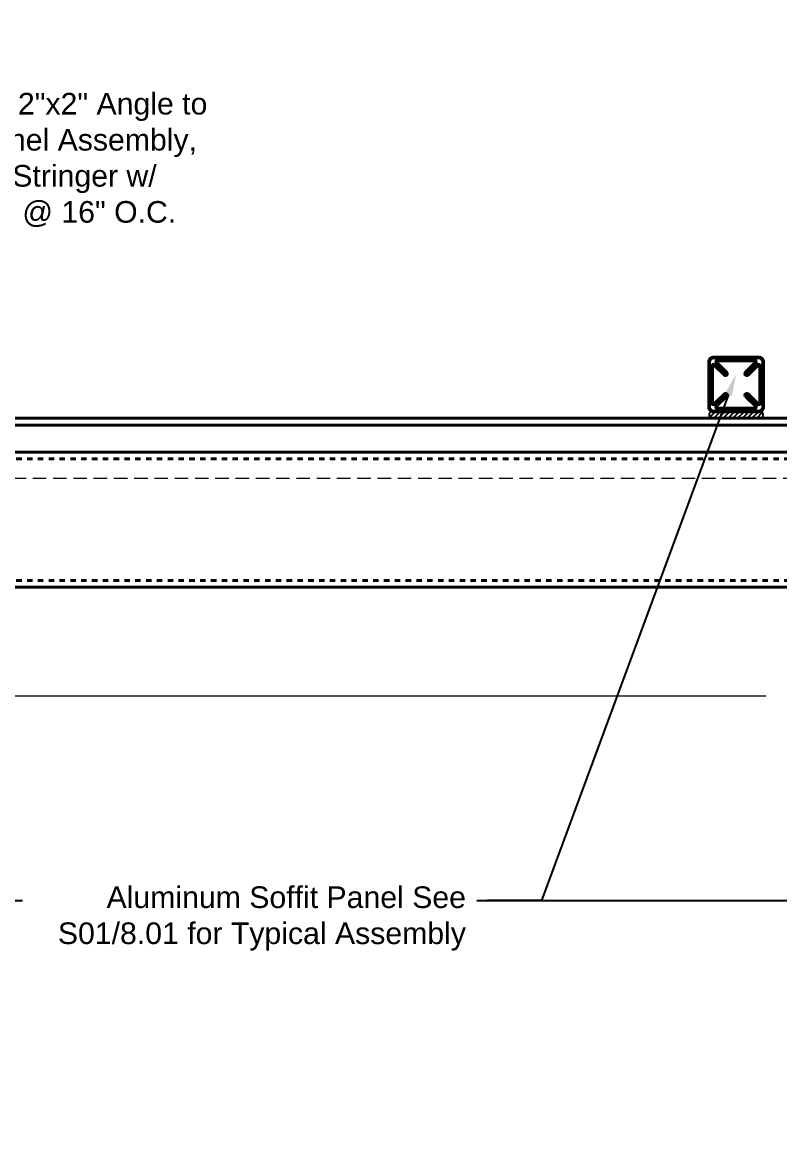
# Model space of a CAD drawing. Header units: inches. Extents: x -301 to 39679, y -468 to 370.
# Drawn here: x 2089.16 to 2103.17, y 8.13 to 28.63 of the extents above; entities that cross this region are included whole.
import ezdxf
from ezdxf import colors
from ezdxf.entities.mleader import LeaderData, LeaderLine
from ezdxf.enums import TextEntityAlignment as Align
from ezdxf.math import Vec2, Vec3

# ---------------------------------------------------------------- set-up
doc = ezdxf.new("R2010")
doc.units = ezdxf.units.IN
doc.header["$MEASUREMENT"] = 0
doc.linetypes.add('DASHED2', pattern=[0.375, 0.25, -0.125])
doc.linetypes.add('HIDDEN2', pattern=[0.1875, 0.125, -0.0625])
doc.layers.get('Defpoints').update_dxf_attribs({"color": 3})
for name, color, linetype, lineweight in [('NSE-By_Others', 252, 'Continuous', 0), ('NSE-Call-Outs', 51, 'Continuous', 13), ('NSE-Dimensions', 51, 'Continuous', 13), ('NSE-Hardware', 111, 'Continuous', 25), ('NSE-Panels 01', 1, 'Continuous', 40), ('NSE-Sealant', 143, 'Continuous', 13), ('NSE-Title', 51, 'Continuous', 9)]:
    doc.layers.add(name, color=color, linetype=linetype, lineweight=lineweight)
doc.layers.add('NSE-Construction', color=86, linetype='Continuous', plot=False)
doc.layers.add('NSE-Detail Border', color=7, linetype='Continuous')
doc.styles.add('004 - NSSM - Standard', font='arial.ttf', dxfattribs={"height": 0.4})
doc.styles.add('008 - NSSM - Standard', font='arial.ttf', dxfattribs={"height": 0.8})
doc.dimstyles.new('004 - NSSM - Standard$0', dxfattribs={"dimtxt": 0.4, "dimasz": 0.4, "dimexe": 0.4, "dimexo": 0.4, "dimgap": 0.4, "dimtad": 0, "dimdec": 4, "dimzin": 3, "dimdsep": 46, "dimlunit": 5, "dimtxsty": '004 - NSSM - Standard', "dimblk": 'OBLIQUE', "dimcen": 0.4, "dimclrd": 256, "dimclre": 256, "dimclrt": 256, "dimazin": 0, "dimtfac": 0.7, "dimtdec": 4, "dimtmove": 1, "dimatfit": 2, "dimfxl": 1, "dimtfill": 1, "dimtfillclr": 11, "dimfrac": 1, "dimtolj": 1, "dimtzin": 0, "dimlwd": 0, "dimlwe": 0, "dimarcsym": 0})

# ---------------------------------------------------------------- blocks, each defined once
blk = doc.blocks.new('*U215')
blk.add_wipeout([(32.6456, 1.1293), (32.6456, 0), (0, 0), (0, 11.3125), (32.6875, 11.3125), (32.6875, 0), (32.6456, 0), (32.6456, 11.2706), (0.0419, 11.2706), (0.0419, 1.1293)])
at = {"layer": 'Defpoints', "style": '008 - NSSM - Standard'}
blk.add_attdef('DETAIL_NUMBER', text='', height=0.2179, dxfattribs=at).set_placement((0.625, 0.5668), align=Align.MIDDLE_CENTER)
at = {"layer": 'NSE-Title', "style": '004 - NSSM - Standard'}
for tag, p in [('DETAIL_DESCRIPTION', (1.1292, 0.6197)), ('ARCH_REF', (2.1968, 0.3884))]:
    blk.add_attdef(tag, p, '', height=0.1341, dxfattribs=at)
blk = doc.blocks.new('*U287')
at = {"layer": 'NSE-Sealant', "linetype": 'ByBlock', "lineweight": -2}
h = blk.add_hatch(dxfattribs=at)
h.set_pattern_fill('ANSI31', color=0, scale=0.5)
h.set_pattern_definition([(45, (-0.80175, 0.5), (-0.0441942, 0.0441942), [])])
edge = h.paths.add_edge_path()
edge.add_arc((0.874, 0.062), 0.0625, 269.4022, 450.5978)
edge.add_line((0.873, 0.125), (0, 0.125))
edge.add_arc((-0.001, 0.062), 0.0625, 89.4022, 270.5978)
edge.add_line((0, 0), (0.873, 0))
at = {"layer": 'NSE-Sealant', "color": 0, "linetype": 'ByBlock', "lineweight": -2}
for p, q in [((0, 0.125), (0.873, 0.125)), ((0.873, 0), (0, 0))]:
    blk.add_line(p, q, dxfattribs=at)
for centre, start, end in [((-0.001, 0.062), 89.4022, 270.5978), ((0.874, 0.062), 269.4022, 90.5978)]:
    blk.add_arc(centre, 0.0625, start, end, dxfattribs=at)
blk = doc.blocks.new('NorthClad Tube Stiffener')
at = {"lineweight": 50}
for points in [[(-0.417, 0.125, -0.414214), (-0.5, 0.208), (-0.5, 1.042, -0.414214), (-0.417, 1.125), (0.417, 1.125, -0.414214), (0.5, 1.042), (0.5, 0.208, -0.414214), (0.417, 0.125)], [(0.177, 0.409), (0.359, 0.227, -0.668179), (0.34, 0.18), (-0.34, 0.18, -0.668179), (-0.359, 0.227), (-0.177, 0.409, 1), (-0.216, 0.448), (-0.398, 0.266, -0.668179), (-0.445, 0.285), (-0.445, 0.965, -0.668179), (-0.398, 0.984), (-0.216, 0.802, 1), (-0.177, 0.841), (-0.359, 1.023, -0.668179), (-0.34, 1.07), (0.34, 1.07, -0.668179), (0.359, 1.023), (0.177, 0.841, 1), (0.216, 0.802), (0.398, 0.984, -0.668179), (0.445, 0.965), (0.445, 0.285, -0.668179), (0.398, 0.266), (0.216, 0.448, 1)]]:
    blk.add_lwpolyline(points, format="xyb", close=True, dxfattribs=at)
at = {"rotation": 180}
blk.add_blockref('*U287', (0.437, 0.125), dxfattribs=at)
blk = doc.blocks.new('_Oblique')
at = {"color": 0, "linetype": 'ByBlock', "lineweight": -2}
blk.add_line((-0.5, -0.5), (0.5, 0.5), dxfattribs=at)
blk = doc.blocks.new('*D340')
at = {"layer": 'Defpoints', "color": 0, "transparency": 16777216}
for p in [(2082.248, 18.181), (2125.653, 18.181), (2125.653, 16.176)]:
    blk.add_point(p, dxfattribs=at)
at = {"layer": 'NSE-Dimensions', "lineweight": 0, "transparency": 16777216}
for p, q in [((2082.248, 17.781), (2082.248, 15.776)), ((2125.653, 17.781), (2125.653, 15.776)), ((2082.248, 16.176), (2102.917, 16.176)), ((2125.653, 16.176), (2104.984, 16.176))]:
    blk.add_line(p, q, dxfattribs=at)
at = {"layer": 'NSE-Dimensions', "lineweight": 0, "transparency": 16777216, "xscale": 0.4, "yscale": 0.4, "zscale": 0.4, "rotation": 180}
blk.add_blockref('_Oblique', (2082.248, 16.176), dxfattribs=at)
at = {"layer": 'NSE-Dimensions', "lineweight": 0, "transparency": 16777216, "xscale": 0.4, "yscale": 0.4, "zscale": 0.4}
blk.add_blockref('_Oblique', (2125.653, 16.176), dxfattribs=at)
at = {"layer": 'NSE-Dimensions', "transparency": 16777216, "insert": (2103.95, 16.176), "char_height": 0.4, "attachment_point": 5, "style": '004 - NSSM - Standard', "bg_fill": 3, "box_fill_scale": 1.25, "bg_fill_color": 256, "bg_fill_true_color": 13158600, "bg_fill_transparency": 0}
blk.add_mtext('\\A1;43{\\H0.7x;\\S3#8;}"', dxfattribs=at)

msp = doc.modelspace()

# ---------------------------------------------------------------- linework, layer by layer
at = {"layer": 'NSE-By_Others', "linetype": 'DASHED2', "extrusion": (3.20393e-20, 1, -1.2238e-14)}
msp.add_line((2079.97817, 20.19798), (2126.52173, 20.19617), dxfattribs=at)
at = {"layer": 'NSE-Construction'}
msp.add_line((2085.34442, 12.39088), (2130.78659, 12.39088), dxfattribs=at)
at = {"layer": 'NSE-Panels 01'}
for p, q in [((2081.05139, 21.30573), (2123.2285, 21.30573)), ((2081.05139, 21.18073), (2123.2285, 21.18073))]:
    msp.add_line(p, q, dxfattribs=at)

# ---------------------------------------------------------------- next in the draw order: leaders
at = {"layer": 'NSE-Call-Outs'}
ml = msp.add_multileader_mtext('Standard', dxfattribs=at)
ml.set_content('Aluminum Soffit Panel See S01/8.01 for Typical Assembly', color=256, style='004 - NSSM - Standard')
ml.set_leader_properties(color=256)
ml.build(insert=Vec2(0, 0))
ml.multileader.update_dxf_attribs({"dogleg_length": 1, "arrow_head_size": 0.4})
ctx = ml.context
ctx.base_point, ctx.char_height, ctx.arrow_head_size, ctx.landing_gap_size, ctx.plane_origin = Vec3(2089.44619, 12.39088), 0.4, 0.4, 0.4, Vec3(2079.76216, 24.84266)
ctx.text_align_type = 2
notes = []
notes.append((ctx, [(0, (1, 1, 0), (2098.76324, 12.39088), (-1, 0), 1, [(0, [(2102.35869, 22.12161)], 0, [])])]))
ctx.mtext.insert, ctx.mtext.width, ctx.mtext.defined_height, ctx.mtext.alignment, ctx.mtext.flow_direction = Vec3(2097.36324, 12.64968), 8, 1.61676, 3, 5
ctx.mtext.has_bg_fill, ctx.mtext.bg_color, ctx.mtext.bg_scale_factor, ctx.mtext.bg_transparency, ctx.mtext.use_window_bg_color = 1, -1027028792, 1.5, 0, 1
for ctx, leaders in notes:
    for number, flags, end, landing, length, lines in leaders:
        leader = LeaderData()
        leader.index, (leader.has_last_leader_line, leader.has_dogleg_vector, leader.attachment_direction) = number, flags
        leader.last_leader_point, leader.dogleg_vector, leader.dogleg_length = Vec3(end), Vec3(landing), length
        for number, points, colour, breaks in lines:
            line = LeaderLine()
            line.index, line.vertices, line.color, line.breaks = number, Vec3.list(points), colors.encode_raw_color(colour), breaks
            leader.lines.append(line)
        ctx.leaders.append(leader)

# ---------------------------------------------------------------- next in the draw order: linework, layer by layer
at = {"layer": 'NSE-Panels 01'}
for p, q in [((2082.24775, 20.68073), (2125.6532, 20.68073)), ((2082.24775, 18.18073), (2125.6532, 18.18073))]:
    msp.add_line(p, q, dxfattribs=at)
at = {"layer": 'NSE-Panels 01', "color": 9, "linetype": 'HIDDEN2', "ltscale": 0.25}
for p, q in [((2082.24775, 20.55573), (2125.6532, 20.55573)), ((2082.24775, 18.30573), (2125.6532, 18.30573))]:
    msp.add_line(p, q, dxfattribs=at)

# ---------------------------------------------------------------- next in the draw order: block references
at = {"layer": 'NSE-Detail Border', "xscale": 4, "yscale": 4, "zscale": 4}
msp.add_blockref('*U215', (2071.95638, 0.25), dxfattribs=at)

# ---------------------------------------------------------------- next in the draw order: block references
at = {"layer": 'NSE-Hardware'}
msp.add_blockref('NorthClad Tube Stiffener', (2102.35869, 21.30573), dxfattribs=at)

# ---------------------------------------------------------------- next in the draw order: dimensions: what is measured, and where the dimension line sits
at = {"layer": 'NSE-Dimensions'}
dim = msp.add_linear_dim(base=(2125.653201, 16.17616), p1=(2082.24775, 18.180729), p2=(2125.653201, 18.180729), dimstyle='004 - NSSM - Standard$0', override={"dimpost": '"'}, dxfattribs=at)
dim.commit()
dim.dimension.update_dxf_attribs({"geometry": '*D340', "text_midpoint": (2103.950476, 16.17616)})

# ---------------------------------------------------------------- next in the draw order: leaders
at = {"layer": 'NSE-Call-Outs'}
ml = msp.add_multileader_mtext('Standard', dxfattribs=at)
ml.set_content('0.125" Aluminum 2"x2" Angle to Support Soffit Panel Assembly, Attached to HSS Stringer w/ #12 Tek5 Screws @ 16" O.C. ', color=256, style='004 - NSSM - Standard')
ml.set_leader_properties(color=256)
ml.build(insert=Vec2(0, 0))
ml.multileader.update_dxf_attribs({"dogleg_length": 1, "arrow_head_size": 0.4})
ctx = ml.context
ctx.base_point, ctx.char_height, ctx.arrow_head_size, ctx.landing_gap_size, ctx.plane_origin = Vec3(2084.288, 27.06339), 0.4, 0.4, 0.4, Vec3(2106.03725, 34.57855)
notes = []
notes.append((ctx, [(0, (1, 1, 0), (2083.288, 27.06339), (1, 0), 1, [(0, [(2081.67679, 23.77673)], 0, [])])]))
ctx.mtext.insert, ctx.mtext.width, ctx.mtext.defined_height, ctx.mtext.flow_direction = Vec3(2084.688, 27.32219), 8, 1.61676, 5
ctx.mtext.has_bg_fill, ctx.mtext.bg_color, ctx.mtext.bg_scale_factor, ctx.mtext.bg_transparency, ctx.mtext.use_window_bg_color = 1, -1027028792, 1.5, 0, 1
for ctx, leaders in notes:
    for number, flags, end, landing, length, lines in leaders:
        leader = LeaderData()
        leader.index, (leader.has_last_leader_line, leader.has_dogleg_vector, leader.attachment_direction) = number, flags
        leader.last_leader_point, leader.dogleg_vector, leader.dogleg_length = Vec3(end), Vec3(landing), length
        for number, points, colour, breaks in lines:
            line = LeaderLine()
            line.index, line.vertices, line.color, line.breaks = number, Vec3.list(points), colors.encode_raw_color(colour), breaks
            leader.lines.append(line)
        ctx.leaders.append(leader)

doc.saveas('drawing.dxf')
